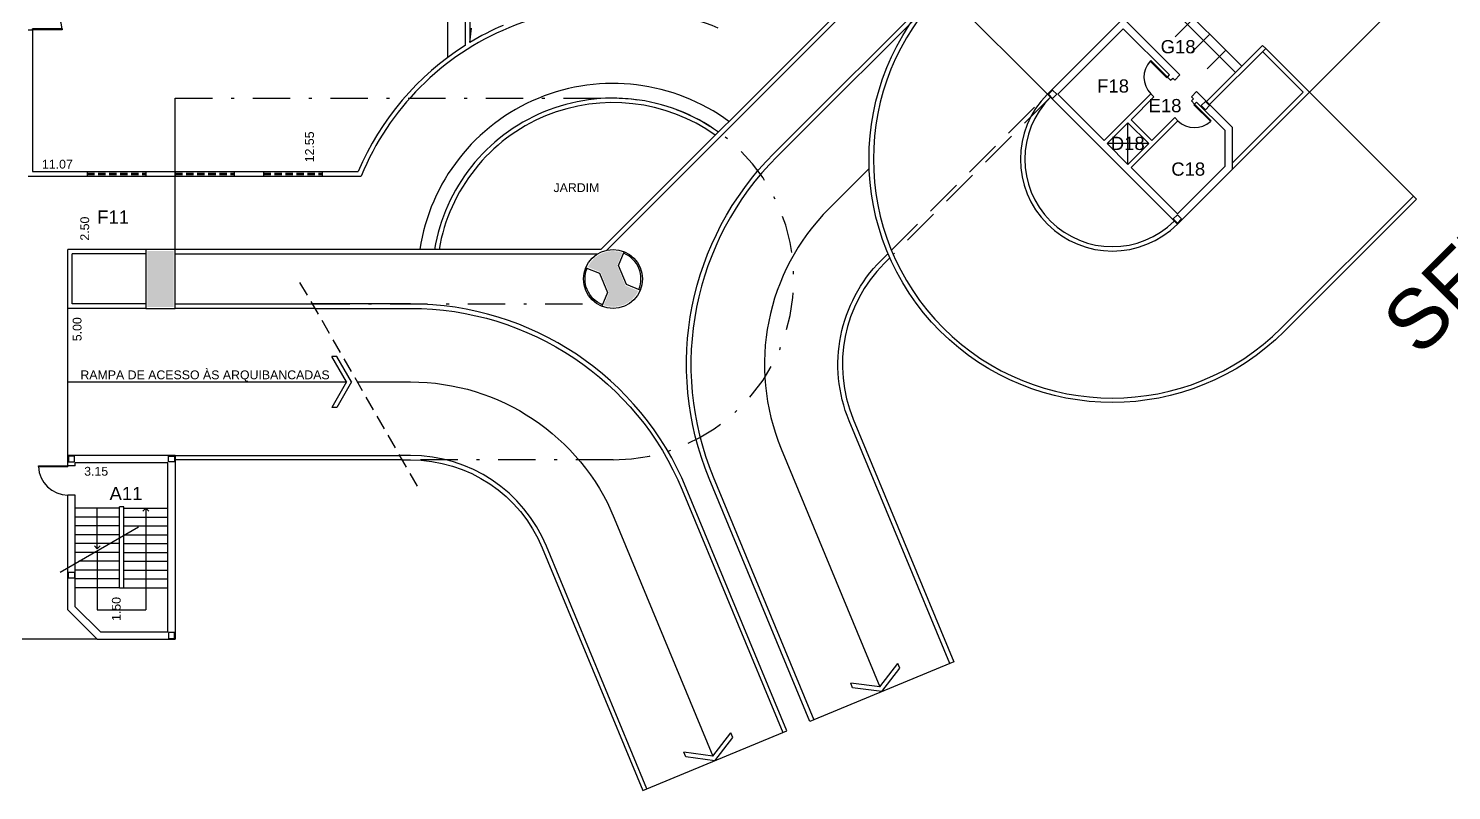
# Model space of a CAD drawing. Extents: x 652 to 872, y -56 to 210.
# Drawn here: x 780.37 to 828.76, y 63.13 to 89.05 of the extents above; entities that cross this region are included whole.
import ezdxf

# ---------------------------------------------------------------- set-up
doc = ezdxf.new("R2010")
doc.units = 0
doc.header["$LTSCALE"] = 2
doc.header["$PDMODE"] = 3
doc.linetypes.add('DASHDOT2', pattern=[12.7, 6.35, -3.175, 0, -3.175])
doc.linetypes.add('HIDDEN', pattern=[0.375, 0.25, -0.125])
doc.layers.get('0').update_dxf_attribs({"linetype": 'CONTINUOUS'})
doc.layers.get('DEFPOINTS').update_dxf_attribs({"linetype": 'CONTINUOUS'})
for name, color, linetype in [('01', 1, 'CONTINUOUS'), ('06', 6, 'CONTINUOUS'), ('DIVISÓRIAS-ARY', 2, 'CONTINUOUS'), ('ESCADA-ARY', 7, 'CONTINUOUS'), ('ESQUADRIA-ALTA-ARY', 7, 'HIDDEN'), ('ESQUADRIA-ARY', 2, 'CONTINUOUS'), ('HACHURAS-ARY', 9, 'CONTINUOUS'), ('INDICAÇÕES-ARY', 2, 'CONTINUOUS'), ('MOBILIÁRIO-ARY', 7, 'CONTINUOUS'), ('PAREDE-ALTA-ARY', 1, 'CONTINUOUS'), ('PAREDE-BAIXA-ARY', 2, 'CONTINUOUS'), ('PILAR-RED-ARY', 5, 'CONTINUOUS'), ('PILARES-PRINC-ARY', 5, 'CONTINUOUS'), ('PILARES-SECUND-ARY', 5, 'CONTINUOUS'), ('PROJ-COBERTURA-ARY', 7, 'DASHDOT2'), ('RAMPA-ARY', 2, 'CONTINUOUS'), ('RAMPA-INT-ARY', 7, 'CONTINUOUS'), ('RAMPA-PROJ-ARY', 7, 'HIDDEN'), ('TEXTO-PB-COR-ARY', 12, 'CONTINUOUS'), ('TEXTO-PB-COTAS-ARY', 12, 'CONTINUOUS'), ('TEXTOG-EP-ARY', 11, 'CONTINUOUS')]:
    doc.layers.add(name, color=color, linetype=linetype)
doc.styles.add('ARIAL', font='arial.ttf', dxfattribs={"height": 0.5})
doc.styles.add('SEM_ESCALA', font='arial.ttf')
doc.dimstyles.new('DIMTIC100-ARY', dxfattribs={"dimtxt": 0.3, "dimasz": 0.12, "dimexe": 0.1, "dimexo": 0.15, "dimgap": 0.1, "dimtad": 1, "dimjust": 1, "dimtoh": 1, "dimrnd": 0.01, "dimzin": 0, "dimdsep": 46, "dimtxsty": 'SEM_ESCALA', "dimblk1": 'NONE', "dimblk2": 'NONE', "dimsah": 1, "dimcen": -0.1, "dimdle": 0.06, "dimse1": 1, "dimse2": 1, "dimsd1": 1, "dimsd2": 1, "dimclrd": 1, "dimclre": 1, "dimclrt": 2, "dimadec": 0, "dimazin": 0, "dimtfac": 1, "dimtix": 1, "dimtmove": 2, "dimatfit": 3, "dimldrblk": 'NONE', "dimfxl": 1, "dimtolj": 1, "dimtzin": 0, "dimarcsym": 0})

# ---------------------------------------------------------------- blocks, each defined once
blk = doc.blocks.new('*D17')
at = {"layer": 'DEFPOINTS', "color": 0, "linetype": 'ByBlock', "ltscale": 0.5}
for p in [(783.61, 70.03), (783.61, 68.53), (783.61, 68.53)]:
    blk.add_point(p, dxfattribs=at)
at = {"color": 2, "linetype": 'ByBlock', "ltscale": 0.5, "insert": (783.357, 69.306), "char_height": 0.3, "attachment_point": 5, "rotation": 90, "style": 'SEM_ESCALA'}
blk.add_mtext('\\A1;1.50', dxfattribs=at)
blk = doc.blocks.new('_NONE')
at = {"color": 0, "linetype": 'ByBlock', "ltscale": 0.5}
blk.add_circle((0, 0), 0.25, dxfattribs=at)
blk = doc.blocks.new('*D18')
at = {"layer": 'DEFPOINTS', "color": 0, "linetype": 'ByBlock', "ltscale": 0.5}
for p in [(781.96, 68.53), (785.11, 68.53), (785.11, 68.53)]:
    blk.add_point(p, dxfattribs=at)
at = {"color": 2, "linetype": 'ByBlock', "ltscale": 0.5, "insert": (782.671, 68.784), "char_height": 0.3, "attachment_point": 5, "style": 'SEM_ESCALA'}
blk.add_mtext('\\A1;3.15', dxfattribs=at)
blk = doc.blocks.new('*D19')
at = {"layer": 'DEFPOINTS', "color": 0, "linetype": 'ByBlock', "ltscale": 0.5}
for p in [(776.71, 70.53), (781.735, 70.455), (781.735, 69.709)]:
    blk.add_point(p, dxfattribs=at)
at = {"color": 2, "linetype": 'ByBlock', "ltscale": 0.5, "insert": (777.418, 69.963), "char_height": 0.3, "attachment_point": 5, "style": 'SEM_ESCALA'}
blk.add_mtext('\\A1;5.02', dxfattribs=at)
blk = doc.blocks.new('*D20')
at = {"layer": 'DEFPOINTS', "color": 0, "linetype": 'ByBlock', "ltscale": 0.5}
for p in [(781.71, 79.53), (781.71, 74.53), (782.278, 74.53)]:
    blk.add_point(p, dxfattribs=at)
at = {"color": 2, "linetype": 'ByBlock', "ltscale": 0.5, "insert": (782.025, 78.821), "char_height": 0.3, "attachment_point": 5, "rotation": 90, "style": 'SEM_ESCALA'}
blk.add_mtext('\\A1;5.00', dxfattribs=at)
blk = doc.blocks.new('*D23')
at = {"layer": 'DEFPOINTS', "color": 0, "linetype": 'ByBlock', "ltscale": 0.5}
for p in [(771.36, 81.53), (781.71, 81.53), (781.71, 80.229)]:
    blk.add_point(p, dxfattribs=at)
at = {"color": 2, "linetype": 'ByBlock', "ltscale": 0.5, "insert": (772.203, 80.482), "char_height": 0.3, "attachment_point": 5, "style": 'SEM_ESCALA'}
blk.add_mtext('\\A1;10.35', dxfattribs=at)
blk = doc.blocks.new('*D24')
at = {"layer": 'DEFPOINTS', "color": 0, "linetype": 'ByBlock', "ltscale": 0.5}
for p in [(781.71, 84.03), (782.537, 84.03), (781.71, 81.53)]:
    blk.add_point(p, dxfattribs=at)
at = {"color": 2, "linetype": 'ByBlock', "ltscale": 0.5, "insert": (782.284, 82.242), "char_height": 0.3, "attachment_point": 5, "rotation": 90, "style": 'SEM_ESCALA'}
blk.add_mtext('\\A1;2.50', dxfattribs=at)
blk = doc.blocks.new('*D27')
at = {"layer": 'DEFPOINTS', "color": 0, "linetype": 'ByBlock', "ltscale": 0.5}
for p in [(780.51, 84.18), (791.585, 84.18), (791.585, 84.18)]:
    blk.add_point(p, dxfattribs=at)
at = {"color": 2, "linetype": 'ByBlock', "ltscale": 0.5, "insert": (781.352, 84.433), "char_height": 0.3, "attachment_point": 5, "style": 'SEM_ESCALA'}
blk.add_mtext('\\A1;11.07', dxfattribs=at)
blk = doc.blocks.new('*D30')
at = {"layer": 'DEFPOINTS', "color": 0, "linetype": 'ByBlock', "ltscale": 0.5}
for p in [(790.181, 96.73), (791.585, 96.73), (791.585, 84.18)]:
    blk.add_point(p, dxfattribs=at)
at = {"color": 2, "linetype": 'ByBlock', "ltscale": 0.5, "insert": (789.928, 85.023), "char_height": 0.3, "attachment_point": 5, "rotation": 90, "style": 'SEM_ESCALA'}
blk.add_mtext('\\A1;12.55', dxfattribs=at)

msp = doc.modelspace()

# ---------------------------------------------------------------- hatches: boundary and pattern name
at = {"layer": 'HACHURAS-ARY', "ltscale": 0.5}
for points in [[(785.31, 81.48), (784.41, 81.48), (784.41, 79.58), (785.31, 79.58)], [(800.384, 80.992), (800.564, 81.426, 0.383694), (799.39, 80.939), (799.823, 80.76), (800.11, 80.068), (799.93, 79.635, 0.383694), (801.104, 80.121), (800.671, 80.301)]]:
    msp.add_hatch(color=256, dxfattribs=at).paths.add_polyline_path(points)

# ---------------------------------------------------------------- linework, layer by layer
at = {"layer": '01', "ltscale": 0.5}
for p, q in [((819.1, 87.398), (819.171, 87.468)), ((819.206, 87.292), (819.277, 87.362)), ((816.943, 85.241), (818.534, 86.832)), ((817.863, 85.948), (818.64, 86.726)), ((819.913, 86.584), (819.984, 86.655)), ((820.019, 86.478), (820.09, 86.549)), ((817.049, 85.135), (817.756, 85.842)), ((817.863, 84.322), (819.454, 85.913)), ((818.57, 85.241), (819.347, 86.019)), ((817.756, 84.428), (818.464, 85.135))]:
    msp.add_line(p, q, dxfattribs=at)
at = {"layer": '06', "ltscale": 0.5}
for p, q in [((784.36, 72.73), (784.261, 72.631)), ((784.36, 72.73), (784.459, 72.631)), ((782.71, 71.357), (782.611, 71.456)), ((782.71, 71.357), (782.809, 71.456))]:
    msp.add_line(p, q, dxfattribs=at)
at = {"layer": 'DIVISÓRIAS-ARY'}
for p, q in [((781.51, 89.034), (780.51, 89.034)), ((780.51, 89.004), (780.51, 89.034)), ((781.51, 89.004), (780.51, 89.004)), ((781.51, 89.034), (781.51, 89.004)), ((818.513, 87.942), (818.535, 87.963)), ((818.513, 87.942), (819.079, 87.376)), ((818.535, 87.963), (819.1, 87.398)), ((819.1, 87.398), (819.079, 87.376)), ((820.019, 86.478), (819.998, 86.457)), ((820.563, 85.892), (819.998, 86.457)), ((820.585, 85.913), (820.019, 86.478)), ((820.563, 85.892), (820.585, 85.913)), ((780.711, 74.15), (780.711, 74.18)), ((780.711, 74.18), (781.71, 74.18)), ((780.711, 74.15), (781.71, 74.15)), ((781.71, 74.18), (781.71, 74.15))]:
    msp.add_line(p, q, dxfattribs=at)
at = {"layer": 'DIVISÓRIAS-ARY', "color": 7, "ltscale": 0.5}
for centre, radius, start, end in [((780.51, 89.004), 1, 1.7191, 90), ((819.1, 87.398), 0.8, 137.1491, 225), ((820.019, 86.478), 0.8, 225, 312.8509), ((781.71, 74.18), 1, 181.7191, 270)]:
    msp.add_arc(centre, radius, start, end, dxfattribs=at)
at = {"layer": 'ESCADA-ARY'}
msp.add_line((823.926, 86.885), (827.462, 83.349), dxfattribs=at)
at = {"layer": 'ESQUADRIA-ALTA-ARY', "ltscale": 0.5}
for p, q in [((782.36, 84.18), (782.36, 84.03)), ((782.36, 84.13), (784.36, 84.13)), ((782.36, 84.08), (784.36, 84.08)), ((784.36, 84.18), (784.36, 84.03)), ((785.36, 84.18), (785.36, 84.03)), ((785.36, 84.18), (785.36, 84.03)), ((785.36, 84.13), (787.36, 84.13)), ((785.36, 84.08), (787.36, 84.08)), ((787.36, 84.18), (787.36, 84.03)), ((788.36, 84.18), (788.36, 84.03)), ((788.36, 84.13), (790.36, 84.13)), ((788.36, 84.08), (790.36, 84.08)), ((790.36, 84.18), (790.36, 84.03))]:
    msp.add_line(p, q, dxfattribs=at)
at = {"layer": 'ESQUADRIA-ARY'}
for p, q in [((818.906, 90.491), (821.628, 87.769)), ((818.693, 90.279), (821.416, 87.557)), ((819.358, 88.766), (819.994, 89.402)), ((819.903, 88.221), (820.539, 88.858)), ((820.447, 87.677), (821.083, 88.313))]:
    msp.add_line(p, q, dxfattribs=at)
at = {"layer": 'INDICAÇÕES-ARY', "ltscale": 0.5}
for p, q in [((817.756, 84.428), (817.756, 85.842)), ((818.464, 85.135), (817.049, 85.135)), ((782.71, 71.357), (782.71, 72.73)), ((784.36, 72.73), (784.36, 69.28)), ((782.71, 71.292), (782.71, 69.28)), ((782.71, 69.28), (784.36, 69.28))]:
    msp.add_line(p, q, dxfattribs=at)
at = {"layer": 'INDICAÇÕES-ARY', "color": 2, "linetype": 'HIDDEN'}
msp.add_line((793.602, 73.483), (789.602, 80.411), dxfattribs=at)
at = {"layer": 'INDICAÇÕES-ARY'}
msp.add_line((781.446, 70.562), (784.11, 72.101), dxfattribs=at)
at = {"layer": 'MOBILIÁRIO-ARY'}
msp.add_line((794.623, 93.324), (794.623, 88.062), dxfattribs=at)
at = {"layer": 'PAREDE-ALTA-ARY'}
for p, q in [((795.223, 91.28), (795.223, 88.475)), ((795.373, 91.18), (795.373, 88.568)), ((815.016, 86.814), (818.799, 90.597)), ((815.37, 86.814), (817.597, 89.042)), ((817.597, 89.042), (819.171, 87.468)), ((817.703, 89.289), (819.524, 87.468)), ((780.51, 89.004), (780.51, 84.18)), ((820.426, 86.567), (822.335, 88.476)), ((820.532, 86.461), (822.441, 88.37)), ((822.441, 88.37), (822.335, 88.476)), ((819.1, 87.398), (819.206, 87.292)), ((819.277, 87.362), (819.347, 87.292)), ((819.347, 87.292), (819.524, 87.468)), ((819.436, 82.395), (815.016, 86.814)), ((816.943, 85.241), (815.37, 86.814)), ((818.534, 86.832), (818.64, 86.726)), ((819.913, 86.726), (820.09, 86.903)), ((819.913, 86.726), (819.984, 86.655)), ((820.09, 86.903), (821.31, 85.683)), ((819.913, 86.584), (820.019, 86.478)), ((820.09, 86.549), (821.06, 85.579)), ((818.464, 85.135), (817.756, 85.842)), ((818.57, 85.241), (817.863, 85.948)), ((819.347, 86.019), (819.454, 85.913)), ((821.31, 84.269), (821.31, 85.683)), ((821.06, 84.372), (821.06, 85.579)), ((817.756, 84.428), (817.049, 85.135)), ((819.436, 82.748), (817.863, 84.322)), ((819.436, 82.748), (821.06, 84.372)), ((819.436, 82.395), (821.31, 84.269)), ((780.36, 84.03), (791.685, 84.03)), ((780.51, 84.18), (791.585, 84.18)), ((781.71, 79.53), (781.71, 81.53)), ((784.36, 81.53), (781.71, 81.53)), ((781.86, 79.68), (781.86, 81.38)), ((784.36, 81.38), (781.86, 81.38)), ((784.36, 79.53), (781.71, 79.53)), ((784.36, 79.68), (781.86, 79.68)), ((785.36, 74.53), (781.71, 74.53)), ((781.71, 74.18), (781.71, 74.53)), ((785.36, 74.53), (785.36, 68.28)), ((781.96, 74.18), (781.71, 74.18)), ((785.11, 74.28), (781.96, 74.28)), ((781.96, 74.18), (781.96, 74.28)), ((785.11, 68.53), (785.11, 74.28)), ((785.11, 68.53), (785.11, 74.28)), ((781.71, 69.28), (781.71, 73.18)), ((781.96, 73.18), (781.71, 73.18)), ((781.96, 69.384), (781.96, 73.18)), ((783.46, 70.03), (783.46, 72.78)), ((783.61, 72.78), (783.46, 72.78)), ((783.61, 70.03), (783.61, 72.78)), ((783.46, 70.03), (783.61, 70.03)), ((781.71, 69.28), (782.71, 68.28)), ((781.96, 69.384), (782.814, 68.53)), ((782.71, 68.28), (785.36, 68.28)), ((782.814, 68.53), (785.11, 68.53))]:
    msp.add_line(p, q, dxfattribs=at)
at = {"layer": 'PAREDE-ALTA-ARY', "ltscale": 0.5}
msp.add_line((780.36, 89.004), (780.51, 89.004), dxfattribs=at)
at = {"layer": 'PAREDE-ALTA-ARY'}
for radius, start, end in [(9.25, 67.2333, 157.7667), (9.4, 113.4143, 121.2305), (9.4, 122.3059, 157.1514)]:
    msp.add_arc((800.247, 80.53), radius, start, end, dxfattribs=at)
at = {"layer": 'PAREDE-BAIXA-ARY'}
for p, q in [((799.833, 81.53), (810.067, 91.764)), ((800.019, 81.504), (810.173, 91.658)), ((799.833, 81.53), (785.36, 81.53)), ((785.36, 81.38), (799.72, 81.38))]:
    msp.add_line(p, q, dxfattribs=at)
for radius, start, end in [(6.65, 53.6487, 171.3513), (6.15, 54.3579, 170.6421), (6, 54.5941, 170.4059)]:
    msp.add_arc((800.247, 80.53), radius, start, end, dxfattribs=at)
at = {"layer": 'PILAR-RED-ARY'}
for points in [[(801.171, 80.148), (800.709, 80.339), (800.438, 80.992), (800.63, 81.454)], [(799.323, 80.913), (799.785, 80.722), (800.056, 80.068), (799.864, 79.606)]]:
    msp.add_lwpolyline(points, dxfattribs=at)
msp.add_lwpolyline([(799.884, 79.653, -0.414214), (799.369, 80.894, -0.414214)], format="xyb", dxfattribs=at)
msp.add_circle((800.247, 80.53), 1, dxfattribs=at)
msp.add_arc((800.247, 80.53), 0.95, 337.5, 67.5, dxfattribs=at)
at = {"layer": 'PILARES-PRINC-ARY'}
msp.add_lwpolyline([(784.36, 79.53), (785.36, 79.53), (785.36, 81.53), (784.36, 81.53)], close=True, dxfattribs=at)
at = {"layer": 'PILARES-SECUND-ARY'}
for points in [[(815.193, 86.956), (815.052, 86.814), (815.193, 86.673), (815.335, 86.814)], [(820.39, 86.284), (820.532, 86.425), (820.39, 86.567), (820.249, 86.425)], [(819.577, 82.572), (819.436, 82.43), (819.294, 82.572), (819.436, 82.713)], [(781.935, 74.505), (781.735, 74.505), (781.735, 74.305), (781.935, 74.305)], [(785.135, 74.505), (785.335, 74.505), (785.335, 74.305), (785.135, 74.305)], [(781.935, 70.355), (781.735, 70.355), (781.735, 70.555), (781.935, 70.555)], [(785.135, 68.305), (785.335, 68.305), (785.335, 68.505), (785.135, 68.505)]]:
    msp.add_lwpolyline(points, close=True, dxfattribs=at)
at = {"layer": 'PROJ-COBERTURA-ARY', "ltscale": 0.1}
msp.add_line((790.024, 79.68), (799.72, 79.68), dxfattribs=at)
msp.add_lwpolyline([(785.36, 86.68), (800.247, 86.68, -1), (800.247, 74.38), (793.084, 74.38)], format="xyb", dxfattribs=at)
at = {"layer": 'RAMPA-ARY'}
for p, q in [((828.169, 91.128), (823.926, 86.885)), ((815.016, 86.814), (811.481, 90.35)), ((823.714, 86.885), (822.335, 88.264)), ((823.926, 86.885), (822.441, 88.37)), ((821.31, 84.269), (823.926, 86.885)), ((823.714, 86.885), (821.31, 84.481)), ((781.71, 74.53), (781.71, 79.53)), ((782.71, 68.28), (776.71, 68.28))]:
    msp.add_line(p, q, dxfattribs=at)
msp.add_lwpolyline([(811.481, 90.35, 1), (822.971, 78.859), (827.462, 83.349), (827.568, 83.243), (823.077, 78.753, -1), (811.375, 90.456)], format="xyb", dxfattribs=at)
for points in [[(785.36, 79.68), (790.024, 79.68)], [(790.111, 79.53), (785.36, 79.53)], [(785.36, 74.53), (792.998, 74.53)], [(793.084, 74.38), (785.36, 74.38)]]:
    msp.add_lwpolyline(points, dxfattribs=at)
for radius in [3.125, 2.975]:
    msp.add_arc((817.226, 84.605), radius, 135, 315, dxfattribs=at)
at = {"layer": 'RAMPA-INT-ARY'}
for p, q in [((790.856, 77.896), (790.683, 77.896)), ((791.183, 77.03), (790.683, 77.896)), ((791.356, 77.03), (790.856, 77.896)), ((781.71, 77.03), (791.183, 77.03)), ((791.183, 77.03), (790.683, 76.164)), ((791.356, 77.03), (790.856, 76.164)), ((790.856, 76.164), (790.683, 76.164)), ((783.46, 72.73), (781.96, 72.73)), ((783.61, 72.73), (785.11, 72.73)), ((783.46, 72.43), (781.96, 72.43)), ((783.46, 72.13), (781.96, 72.13)), ((783.61, 72.43), (785.11, 72.43)), ((783.61, 72.13), (785.11, 72.13)), ((783.46, 71.83), (781.96, 71.83)), ((783.61, 71.83), (785.11, 71.83)), ((783.122, 71.53), (781.96, 71.53)), ((782.603, 71.23), (781.96, 71.23)), ((783.46, 71.23), (782.603, 71.23)), ((783.46, 71.53), (783.122, 71.53)), ((783.61, 71.53), (785.11, 71.53)), ((783.61, 71.23), (785.11, 71.23)), ((783.46, 70.93), (782.083, 70.93)), ((783.61, 70.93), (785.11, 70.93)), ((783.46, 70.63), (781.96, 70.63)), ((783.46, 70.33), (781.96, 70.33)), ((783.61, 70.63), (785.11, 70.63)), ((783.61, 70.33), (785.11, 70.33)), ((783.46, 70.03), (781.96, 70.03)), ((783.61, 70.03), (785.11, 70.03))]:
    msp.add_line(p, q, dxfattribs=at)
at = {"layer": 'RAMPA-PROJ-ARY'}
msp.add_line((795.373, 88.568), (795.673, 91.18), dxfattribs=at)
at = {"layer": 'RAMPA-PROJ-ARY', "linetype": 'DASHDOT2', "ltscale": 0.5}
msp.add_line((785.36, 81.53), (785.36, 86.68), dxfattribs=at)
at = {"layer": 'RAMPA-PROJ-ARY', "linetype": 'Continuous'}
for p, q in [((811.695, 67.452), (807.076, 65.539)), ((809.32, 66.656), (809.928, 67.449)), ((809.386, 66.496), (809.995, 67.289)), ((809.995, 67.289), (809.928, 67.449)), ((809.32, 66.656), (808.328, 66.786)), ((808.394, 66.626), (808.328, 66.786)), ((809.386, 66.496), (808.394, 66.626)), ((801.399, 63.188), (806.019, 65.101)), ((803.643, 64.304), (804.251, 65.098)), ((803.709, 64.144), (804.318, 64.938)), ((804.318, 64.938), (804.251, 65.098)), ((803.643, 64.304), (802.651, 64.435)), ((802.718, 64.275), (802.651, 64.435)), ((803.709, 64.144), (802.718, 64.275))]:
    msp.add_line(p, q, dxfattribs=at)
for points in [[(811.481, 90.35), (805.824, 84.693, 0.303347), (803.656, 73.795), (807.076, 65.539), (806.938, 65.482), (803.518, 73.738, -0.303347), (805.718, 84.799), (811.375, 90.456)], [(808.957, 84.291), (807.592, 82.925, 0.303347), (805.966, 74.752), (809.32, 66.656)], [(809.662, 81.248), (809.466, 81.051, 0.303347), (808.414, 75.766), (811.834, 67.51), (811.695, 67.452), (808.276, 75.708, -0.303347), (809.36, 81.157), (809.598, 81.396)], [(790.111, 79.53), (793.36, 79.53, -0.303347), (802.599, 73.357), (806.019, 65.101), (806.157, 65.158), (802.738, 73.414, 0.303347), (793.36, 79.68), (790.024, 79.68)], [(791.554, 77.03), (793.36, 77.03, -0.303347), (800.289, 72.4), (803.643, 64.304)], [(793.084, 74.38), (793.36, 74.38, -0.303347), (797.841, 71.386), (801.261, 63.13), (801.399, 63.188), (797.98, 71.444, 0.303347), (793.36, 74.53), (792.998, 74.53)]]:
    msp.add_lwpolyline(points, format="xyb", dxfattribs=at)
at = {"layer": 'RAMPA-PROJ-ARY', "linetype": 'HIDDEN', "ltscale": 2.5}
for points in [[(809.713, 81.511), (815.016, 86.814)], [(815.123, 86.708), (809.776, 81.362)]]:
    msp.add_lwpolyline(points, dxfattribs=at)

# ---------------------------------------------------------------- texts
at = {"layer": 'TEXTO-PB-COR-ARY', "style": 'ARIAL'}
for s, height, p in [('G18', 0.45, (818.869, 88.205)), ('F18', 0.45, (816.709, 86.869)), ('E18', 0.45, (818.457, 86.201)), ('D18', 0.45, (817.172, 84.917)), ('C18', 0.45, (819.229, 84.043)), ('JARDIM', 0.3, (798.222, 83.486)), ('F11', 0.45, (782.706, 82.413)), ('RAMPA DE ACESSO ÀS ARQUIBANCADAS', 0.3, (782.135, 77.119)), ('A11', 0.45, (783.126, 73.008))]:
    msp.add_text(s, height=height, dxfattribs=at).set_placement(p)
at = {"layer": 'TEXTOG-EP-ARY', "style": 'ARIAL'}
msp.add_text('SETOR 8', height=2, rotation=45, dxfattribs=at).set_placement((827.668, 77.836))

# ---------------------------------------------------------------- dimensions: what is measured, and where the dimension line sits
at = {"layer": 'TEXTO-PB-COTAS-ARY', "ltscale": 0.5}
for base, p1, p2, picture, middle in [((790.181, 96.73), (791.585, 84.18), (791.585, 96.73), '*D30', (789.928, 85.023)), ((782.537, 84.03), (781.71, 81.53), (781.71, 84.03), '*D24', (782.284, 82.242)), ((782.278, 74.53), (781.71, 79.53), (781.71, 74.53), '*D20', (782.025, 78.821)), ((783.61, 68.53), (783.61, 70.03), (783.61, 68.53), '*D17', (783.357, 69.306))]:
    dim = msp.add_linear_dim(base=base, p1=p1, p2=p2, angle=90, dimstyle='DIMTIC100-ARY', dxfattribs=at)
    dim.commit()
    dim.dimension.update_dxf_attribs({"geometry": picture, "text_midpoint": middle})
for base, p1, p2, picture, middle in [((791.5847, 84.1803), (780.5102, 84.1803), (791.5847, 84.1803), '*D27', (781.3518, 84.4334)), ((781.71, 80.229), (771.36, 81.53), (781.71, 81.53), '*D23', (772.203, 80.482)), ((781.73515097, 69.709413451), (776.71015097, 70.530250463), (781.73515097, 70.455250463), '*D19', (777.418247832, 69.962585347))]:
    dim = msp.add_linear_dim(base=base, p1=p1, p2=p2, dimstyle='DIMTIC100-ARY', dxfattribs=at)
    dim.commit()
    dim.dimension.update_dxf_attribs({"geometry": picture, "text_midpoint": middle})
dim = msp.add_linear_dim(base=(785.11, 73.733), p1=(781.96, 73.733), p2=(785.11, 73.733), dimstyle='DIMTIC100-ARY', dxfattribs=at)
dim.commit()
dim.dimension.update_dxf_attribs({"geometry": '*D18', "text_midpoint": (782.671, 73.987), "insert": (0, 5.203)})

doc.saveas('drawing.dxf')
